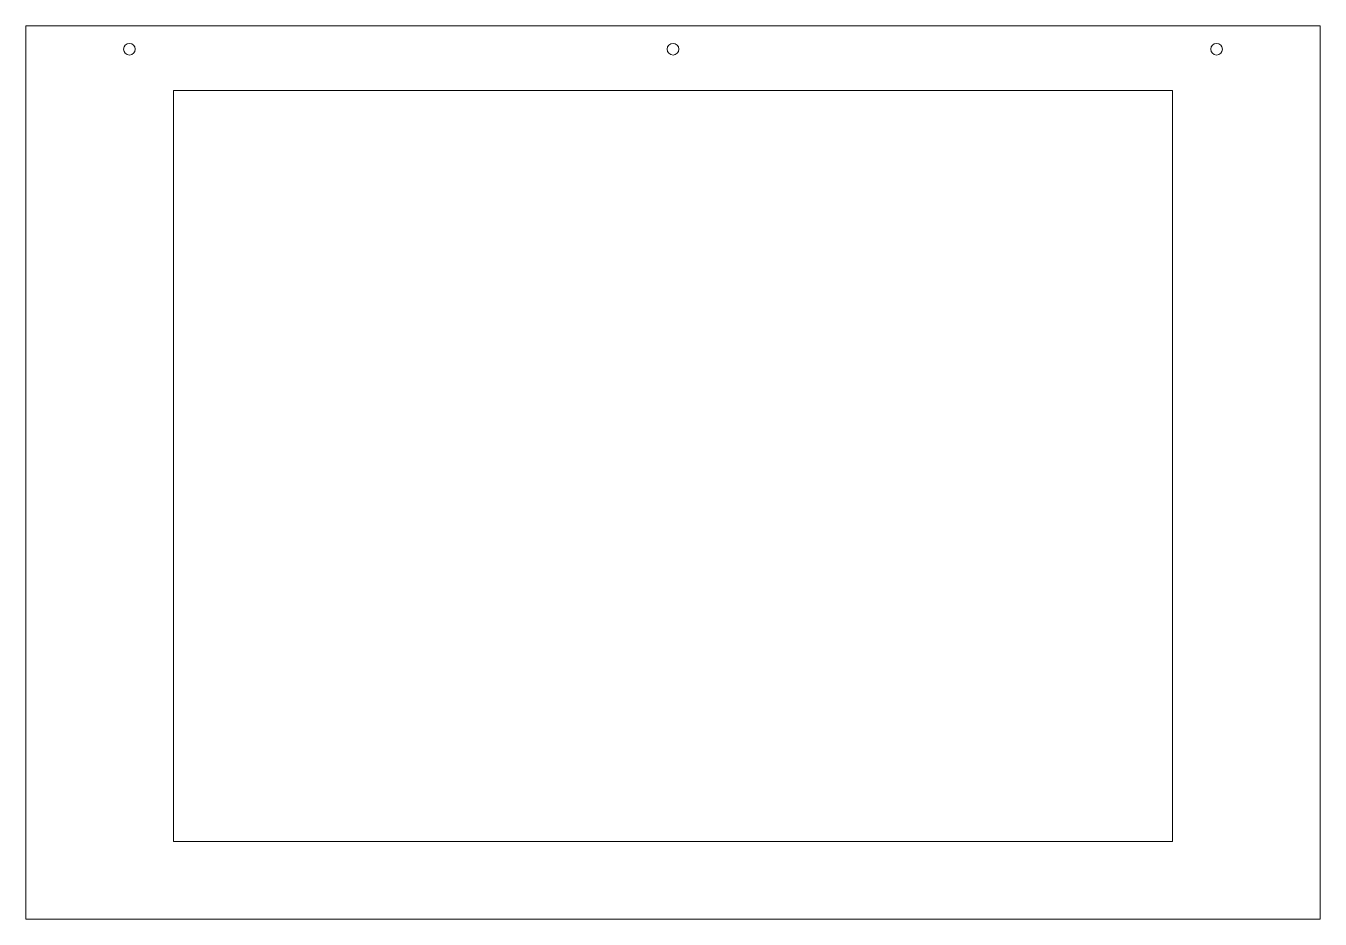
# Model space of a CAD drawing. Header units: millimetres. Extents: x 22 to 522, y 30 to 375.
import ezdxf

# ---------------------------------------------------------------- set-up
doc = ezdxf.new("R2010")
doc.units = ezdxf.units.MM

msp = doc.modelspace()

# ---------------------------------------------------------------- linework, layer by layer
at = {"color": 7, "linetype": 'Continuous', "lineweight": 15}
for p, q in [((21.56, 374.5), (21.56, 29.5)), ((521.56, 374.5), (21.56, 374.5)), ((521.56, 29.5), (521.56, 374.5)), ((78.56, 349.5), (78.56, 59.5)), ((464.56, 349.5), (78.56, 349.5)), ((464.56, 59.5), (464.56, 349.5)), ((78.56, 59.5), (464.56, 59.5)), ((21.56, 29.5), (521.56, 29.5))]:
    msp.add_line(p, q, dxfattribs=at)
for centre in [(61.56, 365.5), (271.56, 365.5), (481.56, 365.5)]:
    msp.add_circle(centre, 2.25, dxfattribs=at)

doc.saveas('drawing.dxf')
